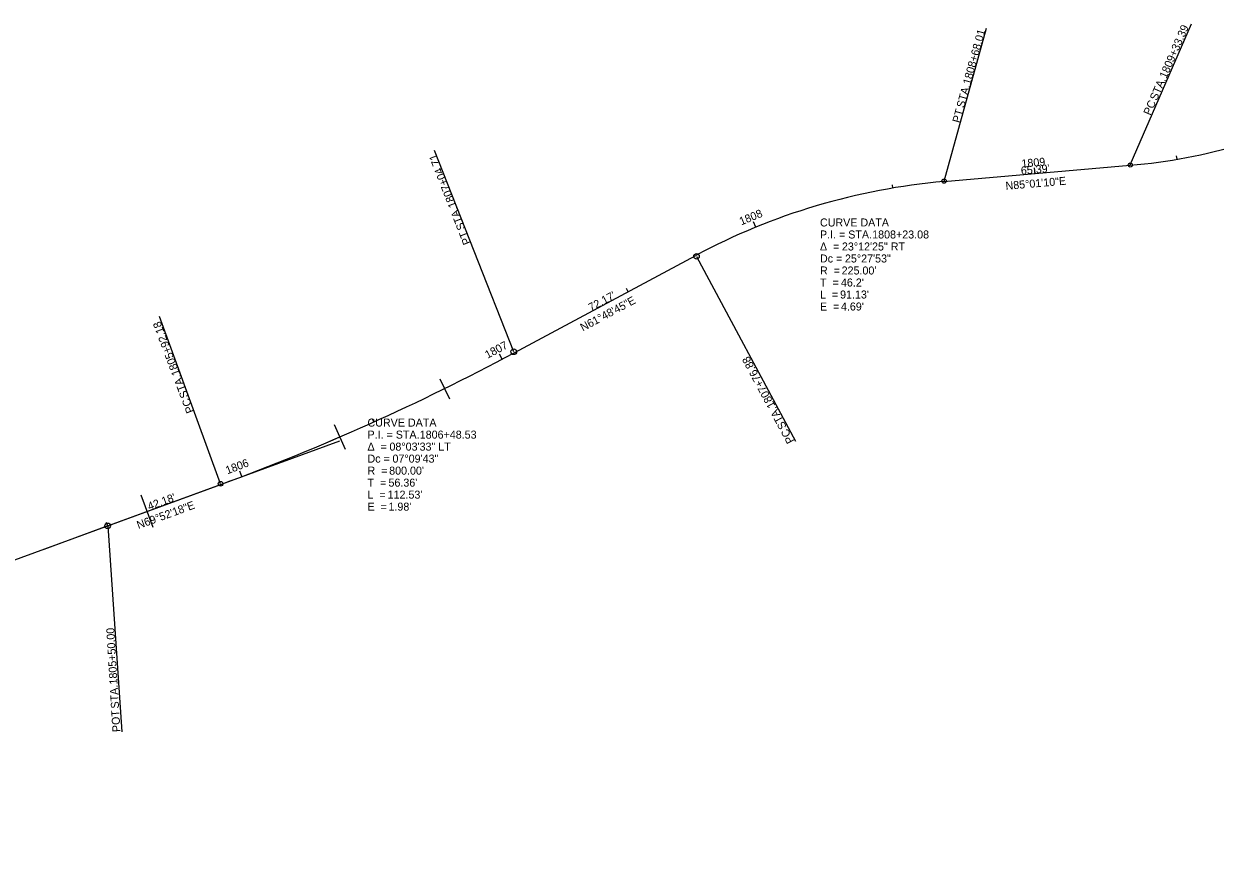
# Model space of a CAD drawing. Extents: x 152022 to 153516, y 330669 to 331133.
# Drawn here: x 152314.2 to 152730.9, y 330668.9 to 330962.5 of the extents above; entities that cross this region are included whole.
import ezdxf

# ---------------------------------------------------------------- set-up
doc = ezdxf.new("R2010")
doc.units = 0
for name, color, linetype in [('_CIVIL_CONSTRUCTION', 7, 'Continuous'), ('Default', 7, 'Continuous'), ('GE_P_Alignment_100_Bearings', 7, 'Continuous'), ('PF_P_Grade_Line', 7, 'Continuous'), ('PF_X_Ground_Line', 7, 'Continuous'), ('PV_P_Bikeway', 7, 'Continuous'), ('SC_Scratch1', 7, 'Continuous'), ('SC_Scratch2', 7, 'Continuous')]:
    doc.layers.add(name, color=color, linetype=linetype)

msp = doc.modelspace()

# ---------------------------------------------------------------- linework, layer by layer
at = {"layer": '_CIVIL_CONSTRUCTION'}
for p, q in [((152636.04, 330907.36), (152701.18, 330913.04)), ((152485.69, 330847.44), (152549.29, 330881.53)), ((152485.69, 330847.44), (152549.3, 330881.53)), ((152463.25, 330831.23), (152459.85, 330838.17)), ((152422.69, 330822.32), (152426.55, 330813.76)), ((152021.52, 330668.9), (152424.76, 330816.69)), ((152343.5, 330786.91), (152383.1, 330801.42)), ((152359.39, 330786.34), (152355.26, 330797.61)), ((152321.26, 330778.76), (152343.71, 330786.99))]:
    msp.add_line(p, q, dxfattribs=at)
for centre, radius, start, end in [((152655.58, 330683.21), 225, 94.9806, 118.1882), ((152107.8, 331552.56), 800, 290.12822, 298.18815)]:
    msp.add_arc(centre, radius, start, end, dxfattribs=at)
at = {"layer": 'Default'}
for centre, radius, start, end in [((152683.82, 331112.28), 200, 274.9806, 297.7774), ((152655.58, 330683.21), 225, 94.9806, 118.1875), ((152107.8, 331552.56), 800, 290.12822, 298.18751)]:
    msp.add_arc(centre, radius, start, end, dxfattribs=at)
at = {"layer": 'GE_P_Alignment_100_Bearings'}
for p, q in [((152636.04, 330907.36), (152701.18, 330913.04)), ((152485.69, 330847.44), (152549.3, 330881.53)), ((152343.5, 330786.91), (152383.1, 330801.42))]:
    msp.add_line(p, q, dxfattribs=at)
for centre, radius, start, end in [((152683.82, 331112.28), 200, 274.9806, 297.7774), ((152655.58, 330683.21), 225, 94.9806, 118.1875), ((152107.8, 331552.56), 800, 290.12822, 298.18751)]:
    msp.add_arc(centre, radius, start, end, dxfattribs=at)
at = {"layer": 'PF_P_Grade_Line'}
for p, q in [((152701.23, 330913.15), (152722.65, 330962.53)), ((152636.08, 330907.5), (152650.89, 330961.05)), ((152485.54, 330847.82), (152457.83, 330918.27)), ((152549.48, 330881.19), (152584.12, 330816.55)), ((152383.02, 330801.64), (152361.6, 330860.09)), ((152343.5, 330786.91), (152348.47, 330714.86))]:
    msp.add_line(p, q, dxfattribs=at)
for centre, radius in [((152701.23, 330913.15), 0.718), ((152636.08, 330907.5), 0.741), ((152549.48, 330881.19), 0.978), ((152485.54, 330847.82), 1.01), ((152383.02, 330801.64), 0.83), ((152343.5, 330786.91), 0.963)]:
    msp.add_circle(centre, radius, dxfattribs=at)
at = {"layer": 'SC_Scratch2'}
for p, q in [((152717.65, 330915.16), (152717.44, 330916.35)), ((152667.91, 330910.14), (152667.74, 330912.13)), ((152618.19, 330905.08), (152617.99, 330906.26)), ((152570.2, 330891.38), (152569.45, 330893.23)), ((152525.61, 330868.83), (152525.04, 330869.89)), ((152481.53, 330845.23), (152480.6, 330846.99)), ((152436.62, 330823.26), (152436.13, 330824.36)), ((152390.43, 330804.15), (152389.72, 330806.02)), ((152343.5, 330786.91), (152343.08, 330788.03))]:
    msp.add_line(p, q, dxfattribs=at)

# ---------------------------------------------------------------- texts
at = {"layer": 'PF_P_Grade_Line'}
for s, rotation, p in [('1809+33.39', 66.5165, (152713.84, 330943.18)), ('1808+68.01', 74.5752, (152645.29, 330941.03)), (' STA. ', 66.5165, (152710.07, 330934.51)), (' STA. ', 74.5752, (152642.78, 330931.92)), ('PT', 74.5752, (152641.61, 330927.67)), ('PC', 66.5165, (152708.25, 330930.3)), ('1807+04.71', 111.3211, (152465.62, 330898.8)), (' STA. ', 111.3211, (152469.05, 330890)), ('PT', 111.3211, (152470.66, 330885.89)), ('1805+92.18', 110.6327, (152368.87, 330840.06)), ('1807+76.88', 118.1875, (152577.14, 330828.95)), (' STA. ', 110.6327, (152372.2, 330831.22)), ('PC', 110.6327, (152373.82, 330826.93)), (' STA. ', 118.1875, (152581.61, 330820.62)), ('PC', 118.1875, (152583.77, 330816.58)), ('1805+50.00', 93.4697, (152346.98, 330731.48)), (' STA. ', 93.4697, (152347.55, 330722.04)), ('POT', 93.4697, (152347.99, 330714.85))]:
    msp.add_text(s, height=2.8, rotation=rotation, dxfattribs=at).set_placement(p)
at = {"layer": 'PF_X_Ground_Line'}
for s, rotation, p in [('N85°01\'10"E', 4.9806, (152657.71, 330904.43)), ('N61°48\'45"E', 28.1875, (152509.74, 330854.88)), ('N69°52\'18"E', 20.1282, (152354.28, 330785.75))]:
    msp.add_text(s, height=2.8, rotation=rotation, dxfattribs=at).set_placement(p)
at = {"layer": 'PV_P_Bikeway'}
for s, p in [('CURVE DATA', (152592.67, 330891.64)), ('P.I. = STA. ', (152592.67, 330887.44)), ('1808+23.08', (152610.94, 330887.44)), ('Δ  = ', (152592.67, 330883.24)), ('23°12\'25" RT', (152600.35, 330883.24)), ('Dc = ', (152592.67, 330879.04)), ('25°27\'53"', (152601.41, 330879.04)), ('R  = ', (152592.67, 330874.84)), ("225.00'", (152600.25, 330874.84)), ('T  = ', (152592.67, 330870.64)), ("46.2'", (152600.01, 330870.64)), ('L  = ', (152592.67, 330866.44)), ("91.13'", (152599.71, 330866.44)), ('E  = ', (152592.67, 330862.24)), ("4.69'", (152600.01, 330862.24)), ('CURVE DATA', (152434.39, 330821.63)), ('P.I. = STA. ', (152434.39, 330817.43)), ('1806+48.53', (152452.66, 330817.43)), ('Δ  = ', (152434.39, 330813.23)), ('08°03\'33" LT', (152442.07, 330813.23)), ('07°09\'43"', (152443.13, 330809.03)), ('Dc = ', (152434.39, 330809.03)), ('R  = ', (152434.39, 330804.83)), ("800.00'", (152441.97, 330804.83)), ('T  = ', (152434.39, 330800.63)), ("56.36'", (152441.73, 330800.63)), ('L  = ', (152434.39, 330796.43)), ("112.53'", (152441.43, 330796.43)), ('E  = ', (152434.39, 330792.23)), ("1.98'", (152441.73, 330792.23))]:
    msp.add_text(s, height=2.8, dxfattribs=at).set_placement(p)
at = {"layer": 'SC_Scratch1'}
for s, rotation, p in [("65.39'", 4.9806, (152663.07, 330909.76)), ("72.17'", 28.1875, (152512.58, 330861.87)), ("42.18'", 20.1282, (152358.06, 330792.29))]:
    msp.add_text(s, height=2.8, rotation=rotation, dxfattribs=at).set_placement(p)
at = {"layer": 'SC_Scratch2'}
for s, rotation, p in [('1809', 4.9806, (152663.28, 330912.24)), ('1808', 22.2989, (152565.14, 330892.01)), ('1807', 27.8505, (152476.36, 330845.32)), ('1806', 20.6885, (152385.36, 330804.91))]:
    msp.add_text(s, height=2.8, rotation=rotation, dxfattribs=at).set_placement(p)

doc.saveas('drawing.dxf')
